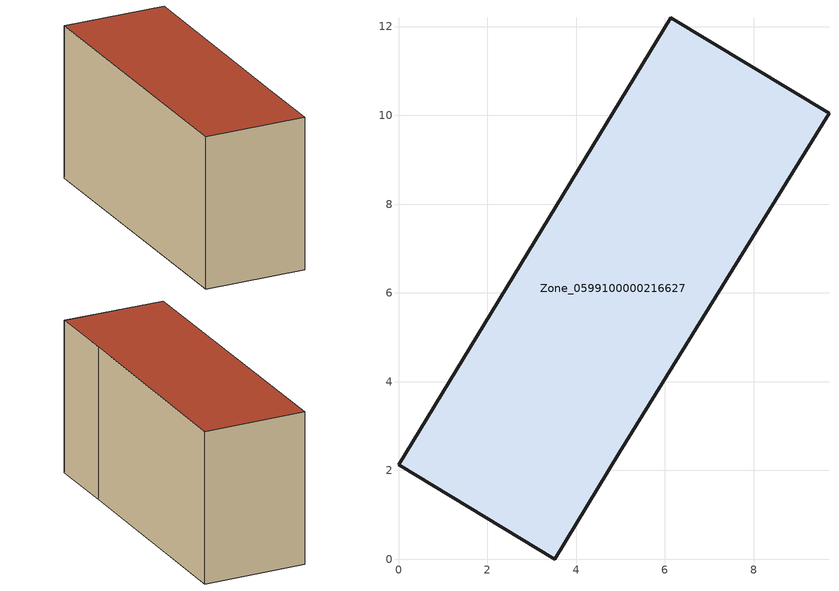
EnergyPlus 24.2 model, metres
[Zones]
Zone_0599100000216627
 floor ground (C_G): 6.13,12.2 9.7,10.04 4.97,2.4 3.52,0 0,2.13 z0
 wall outside (C_F): 9.7,10.04 6.13,12.2 0,2.13 3.52,0 4.97,2.4 9.7,10.04 z0:6.16
 roof outside (C_R): 6.13,12.2 0,2.13 3.52,0 4.97,2.4 9.7,10.04 z6.16
[BUILDING]
Pand.0599100000216627: North Axis=0; Terrain=City; Loads Convergence Tolerance Value=0.04; Temperature Convergence Tolerance Value=0.4; Solar Distribution=FullExterior; Maximum Number of Warmup Days=25; Minimum Number of Warmup Days=1
[Site:Location]
Rotterdam.The.Hague.AP_ZH_NLD Design_Conditions: Latitude=51.96; Longitude=4.45; Time Zone=1; Elevation=-4.5
[SITE:GROUNDTEMPERATURE:BUILDINGSURFACE]
18, 18, 18, 18, 18, 18, 18, 18, 18, 18, 18, 18
[MATERIAL] Thermal Absorptance=0.9; Solar Absorptance=0.7; Visible Absorptance=0.7
Name | Roughness | Thickness | Conductivity | Density | Specific Heat
G.TI.1946-1964 | MediumSmooth | 0.15 | 1 | 540 | 1210
F.TI.1946-1964 | Rough | 0.3 | 0.857143 | 1920 | 840
R.TI.1946-1964 | MediumRough | 0.2 | 0.277778 | 1500 | 1000
[CONSTRUCTION]
C_G: G.TI.1946-1964
C_F: F.TI.1946-1964
C_R: R.TI.1946-1964
[ZONE]
Zone_0599100000216627: Type=1; Multiplier=1; Ceiling Height=Autocalculate; Volume=Autocalculate; Floor Area=autocalculate; Part of Total Floor Area=Yes
[ZONEINFILTRATION:DESIGNFLOWRATE]
Infil_Zone_0599100000216627: Zone or ZoneList or Space or SpaceList=Zone_0599100000216627; Schedule=AlwaysOn; Design Flow Rate Calculation Method=Flow/Area; Flow Rate per Floor Area=0.003; Constant Term Coefficient=1; Temperature Term Coefficient=0; Velocity Term Coefficient=0; Velocity Squared Term Coefficient=0
[HVACTEMPLATE:ZONE:IDEALLOADSAIRSYSTEM]
Zone_0599100000216627: Maximum Heating Supply Air Temperature=50; Minimum Cooling Supply Air Temperature=13; Maximum Heating Supply Air Humidity Ratio=0.0156; Minimum Cooling Supply Air Humidity Ratio=0.0077; Heating Limit=NoLimit; Cooling Limit=NoLimit; Dehumidification Control Type=ConstantSensibleHeatRatio; Cooling Sensible Heat Ratio=0.7; Dehumidification Setpoint=60; Humidification Control Type=None; Humidification Setpoint=30; Outdoor Air Method=None; Outdoor Air Flow Rate per Person=0.00944; Outdoor Air Flow Rate per Zone Floor Area=0; Outdoor Air Flow Rate per Zone=0; Demand Controlled Ventilation Type=None; Outdoor Air Economizer Type=NoEconomizer; Heat Recovery Type=None; Sensible Heat Recovery Effectiveness=0.7; Latent Heat Recovery Effectiveness=0.65
[ZONECONTROL:THERMOSTAT]
ThermostatControl_Zone_0599100000216627: Zone or ZoneList=Zone_0599100000216627; Control Type Schedule=DualSetpointControlType; Control 1=Thermostat_Zone_0599100000216627; Temperature Difference Between Cutout And Setpoint=0
[THERMOSTATSETPOINT:DUALSETPOINT]
Thermostat_Zone_0599100000216627: Heating Setpoint Temperature Schedule=HeatingSetpoint_Zone_0599100000216627; Cooling Setpoint Temperature Schedule=CoolingSetpoint_Zone_0599100000216627
[SCHEDULE:COMPACT]
HeatingSetpoint_Zone_0599100000216627: Through: 12/31, For: AllDays, Until: 24:00, 21
CoolingSetpoint_Zone_0599100000216627: Through: 12/31, For: AllDays, Until: 24:00, 24
DualSetpointControlType: Through: 12/31, For: AllDays, Until: 24:00, 4
AlwaysOn: Through: 12/31, For: AllDays, Until: 24:00, 1
